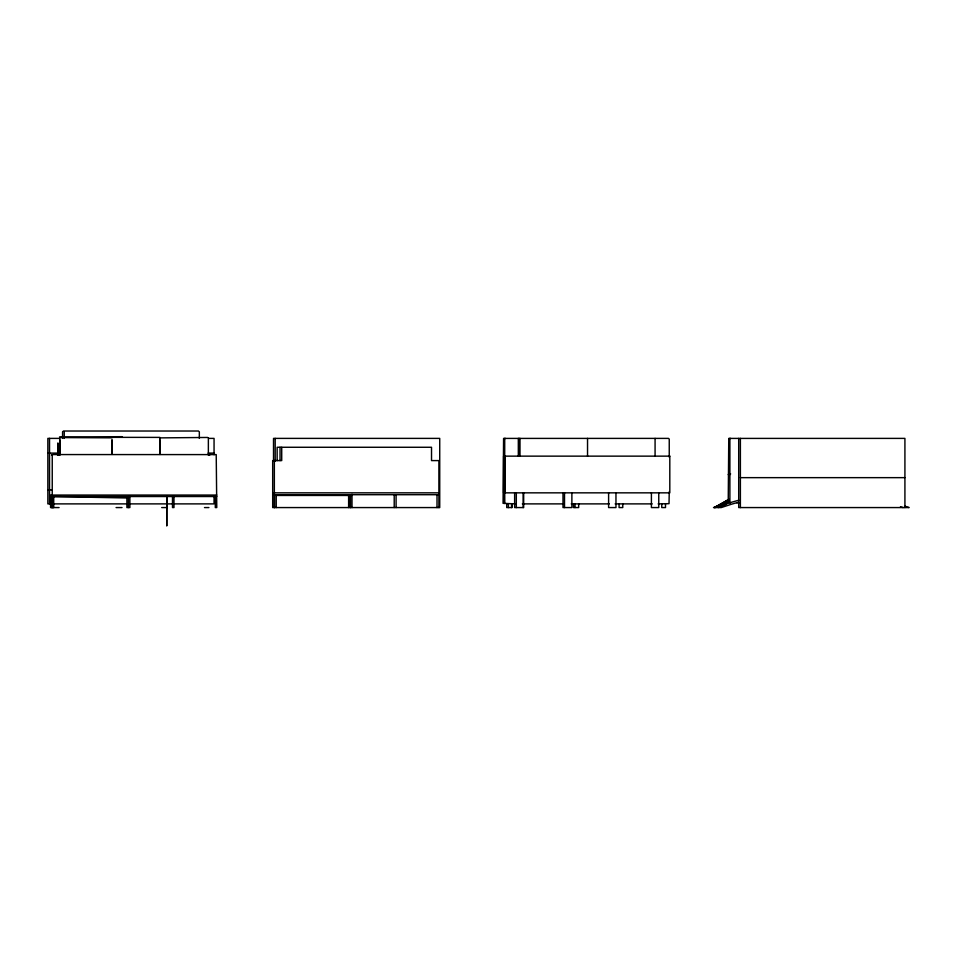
<?xml version="1.0" encoding="UTF-8"?>
<svg xmlns="http://www.w3.org/2000/svg" width="957" height="957" viewBox="0 0 957 957"><rect width="100%" height="100%" fill="white"/><g stroke="black" fill="none" stroke-linecap="round" stroke-linejoin="round"><path stroke-width="1.44" d="M57.982 455.305L57.91 442.947L57.875 454.575M111.993 454.372L112.005 439.969L111.981 454.336M166.745 508.311L166.745 495.941M503.861 438.928L503.861 503.334M728.229 474.648L728.767 473.93M729.892 474.648L730.634 473.906M159.986 437.875L207.645 437.457M209.439 455.113L210.145 454.563M51.451 454.934L52.085 454.563M503.932 438.749L504.566 438.39M729.114 438.749L729.748 438.39M714.652 507.569L728.241 499.745M714.293 507.569L729.007 499.327M718.336 507.569L726.279 504.231M728.959 501.348L713.503 507.569L721.207 507.569L731.375 504.255A286.059 286.059 0 0 1 738.541 502.246M715.166 507.569L730.849 502.461A287.925 287.925 0 0 1 738.78 500.248M505.452 438.39L504.71 439.119L504.71 456.991M730.634 438.39L729.892 439.119L729.892 502.772L730.634 502.772M59.513 436.942L121.85 436.679L122.58 437.301M63.306 431.021L198.601 431.021M112.687 437.349L159.819 437.397L160.19 454.348M58.963 438.39L47.85 438.39L47.85 503.884L51.678 503.884M208.602 438.39L214.057 438.39L214.057 454.707M47.85 453.104L56.882 453.104M208.159 453.104L214.057 453.104M740.383 477.651L904.915 477.651M47.85 489.9L51.678 489.9M272.685 492.843L438.892 492.843M272.685 494.709L438.892 494.709M51.307 495.056L50.565 495.056L50.565 507.569L59.083 507.569M52.24 495.056L216.772 495.056M276.812 495.451L351.997 495.451M50.565 496.527L216.772 496.527M728.959 501.6L728.229 501.6L728.767 438.414L904.915 438.39L904.915 507.569M736.818 502.772L739.797 502.772M53.197 503.884L214.057 503.884L214.057 496.527M515.823 503.884L503.071 503.334L503.585 438.414L668.512 438.39L669.242 439.119L669.242 457.183M522.343 503.884L563.9 503.884M571.245 503.884L609.346 503.884M615.148 503.884L652.207 503.884M658.129 503.884L669.027 503.669L669.242 491.742M116.084 507.569L122.017 507.569M161.685 507.569L166.099 507.569M204.487 507.569L208.901 507.569M346.075 495.248L350.513 495.403M58.856 454.563L59.573 455.113M57.241 454.563L57.958 455.113M905.131 506.253L909.15 507.569L738.708 507.569L738.708 438.39M900.465 506.708L903.109 507.569M112.065 437.827L59.956 437.576L59.597 455.305M504.806 503.514L504.71 491.742M112.065 440.651L112.005 439.969M166.733 496.539L166.745 525.979L166.745 496.779M740.383 438.39L740.383 507.569M665.498 503.884L665.498 507.569L661.754 507.569L661.754 503.884M658.763 492.843L658.763 507.569L651.406 507.569L651.406 492.843M655.078 438.39L655.078 456.142M622.768 503.884L622.768 507.569L619.083 507.569L619.083 503.884M615.961 492.843L615.961 507.569L608.604 507.569L608.604 492.843M587.538 438.39L587.538 456.142M578.674 503.884L578.674 507.569L573.482 507.569L573.482 503.884M575.001 503.884L575.001 507.569M571.879 492.843L571.879 507.569L563.003 507.569L563.003 492.843M564.51 492.843L564.51 507.569M523.67 492.843L523.67 507.569L514.639 507.569L514.639 492.843M523.156 492.843L523.156 507.569M519.998 438.39L519.998 456.142M519.113 438.39L519.113 456.142M518.323 438.39L518.323 456.142M516.313 492.843L516.313 507.569M512.067 503.884L512.067 507.569L506.72 507.569L506.72 503.884M511.552 503.884L511.552 507.569M508.394 503.884L508.394 507.569M505.272 456.142L505.272 492.843M438.892 507.569L438.892 460.592L431.523 460.592L431.523 447.266L277.147 447.266L277.147 460.592M437.014 494.709L437.014 507.569M396.09 494.709L396.09 507.569M394.212 494.709L394.212 507.569M351.997 494.314L351.997 507.569M350.489 494.709L350.489 507.569M350.13 495.451L350.13 507.569M348.623 494.709L348.623 507.569M281.717 447.266L281.717 460.592L272.685 460.592L272.685 507.569L439.73 507.569L439.73 438.39L273.523 438.39L273.523 461.334M280.042 447.266L280.042 460.592M276.226 494.709L276.226 507.569M275.185 438.39L275.185 461.334M274.551 494.709L274.551 507.569M274.348 460.592L274.348 507.569M215.301 496.527L215.301 507.569L216.772 507.569L216.222 454.599L52.97 454.563L52.24 455.305L52.24 507.569M208.363 437.875L208.363 455.149M199.331 431.763L199.331 438.39M173.971 496.527L173.971 507.569L172.499 507.569L172.499 496.527M159.986 440.053L159.986 454.455M129.877 496.527L129.877 507.569L126.898 507.569L126.898 497.963L128.37 497.999L53.185 496.551L53.185 507.569M128.405 496.527L128.37 507.569M64.239 431.763L64.239 438.39M62.576 431.763L62.576 438.39M60.124 454.563L59.801 440.136L59.801 454.683M58.712 454.563L58.712 455.305M53.712 496.527L53.712 507.569M52.826 496.527L52.826 507.569M52.037 496.527L52.037 507.569M51.355 496.527L51.355 507.569M49.525 438.39L49.525 503.884M725.693 502.915A93.14 93.14 0 0 1 729.306 501.157M669.804 456.142L503.597 456.142L503.597 492.843L669.804 492.843L669.804 456.142"/></g></svg>
